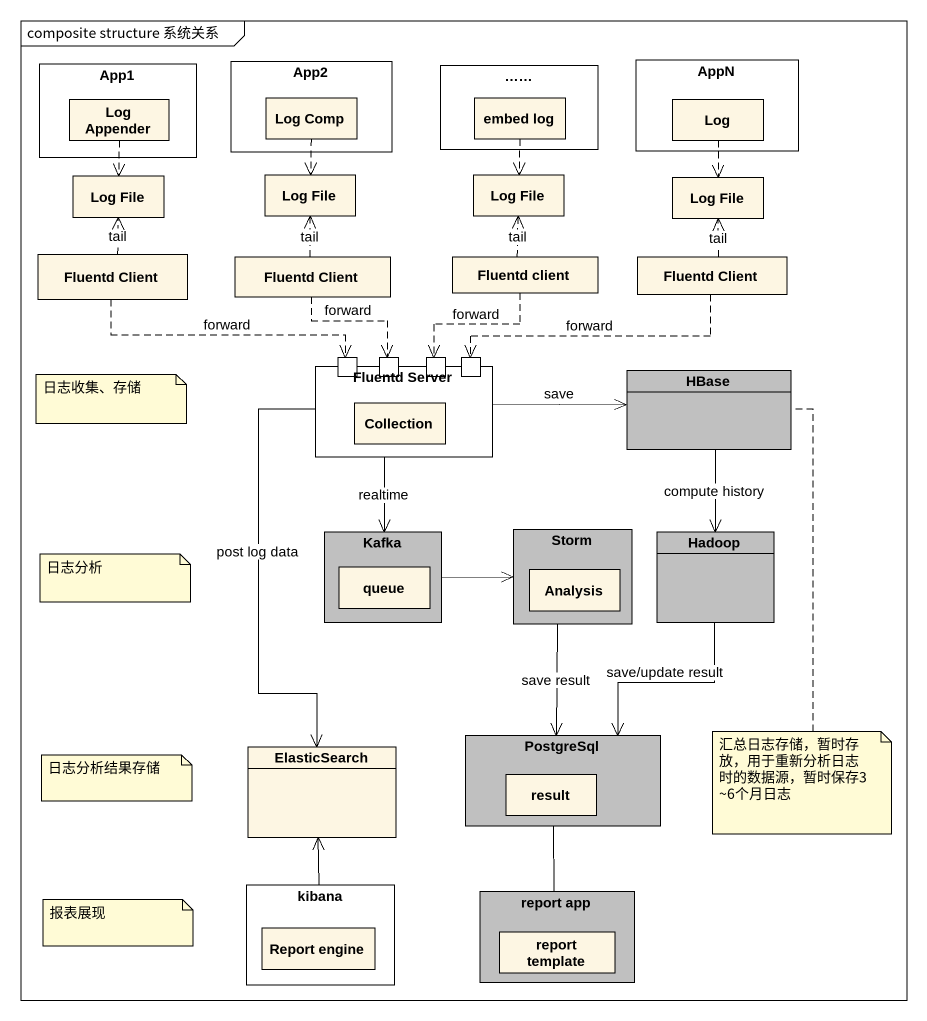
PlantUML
@startuml
mainframe composite structure 系统关系
allowmixing
hide circle
hide empty members
rectangle App1 {
  rectangle "Log Appender" as Log_Appender
}
rectangle App2 {
  rectangle "Log Comp" as Log_Comp
}
rectangle "……" as part1 {
  rectangle "embed log" as embed_log
}
rectangle AppN {
  rectangle Log
}
rectangle "Log File" as Log_File
rectangle "Log File" as Log_File_2
rectangle "Log File" as Log_File_3
rectangle "Log File" as Log_File_4
class "Fluentd Client" as Fluentd_Client
class "Fluentd Client" as Fluentd_Client_2
class "Fluentd client" as Fluentd_client
class "Fluentd Client" as Fluentd_Client_3
rectangle "Fluentd Server" as Fluentd_Server {
  port " " as port1
  port " " as port2
  port " " as port3
  port " " as port4
  rectangle Collection
}
class HBase #C0C0C0
rectangle Kafka #C0C0C0 {
  rectangle "queue" as queue_
}
rectangle Storm #C0C0C0 {
  rectangle Analysis
}
class Hadoop #C0C0C0
class ElasticSearch
rectangle PostgreSql #C0C0C0 {
  rectangle result
}
rectangle kibana {
  rectangle "Report engine" as Report_engine
}
rectangle "report app" as report_app #C0C0C0 {
  rectangle "report template" as report_template
}
Log_Appender ..> Log_File
Log_Comp ..> Log_File_2
embed_log ..> Log_File_3
Log ..> Log_File_4
Fluentd_Client .up.> Log_File : tail
Fluentd_Client .right.> port1 : forward
Fluentd_Client_2 .up.> Log_File_2 : tail
Fluentd_Client_2 ..> port2 : forward
Fluentd_client .up.> Log_File_3 : tail
Fluentd_client ..> port3 : forward
Fluentd_Client_3 .up.> Log_File_4 : tail
Fluentd_Client_3 .left.> port4 : forward
Fluentd_Server -right-> HBase : save
Fluentd_Server --> Kafka : realtime
Fluentd_Server --> ElasticSearch : post log data
HBase --> Hadoop : compute history
Kafka -right-> Storm
Storm --> PostgreSql : save result
Hadoop --> PostgreSql : save/update result
kibana -up-> ElasticSearch
report_app -up- PostgreSql
note as N1
  日志收集、存储
end note
note as N2
  日志分析
end note
note bottom of HBase : 汇总日志存储，暂时存放，用于重新分析日志时的数据源，暂时保存3~6个月日志
note as N4
  日志分析结果存储
end note
note as N5
  报表展现
end note
@enduml
